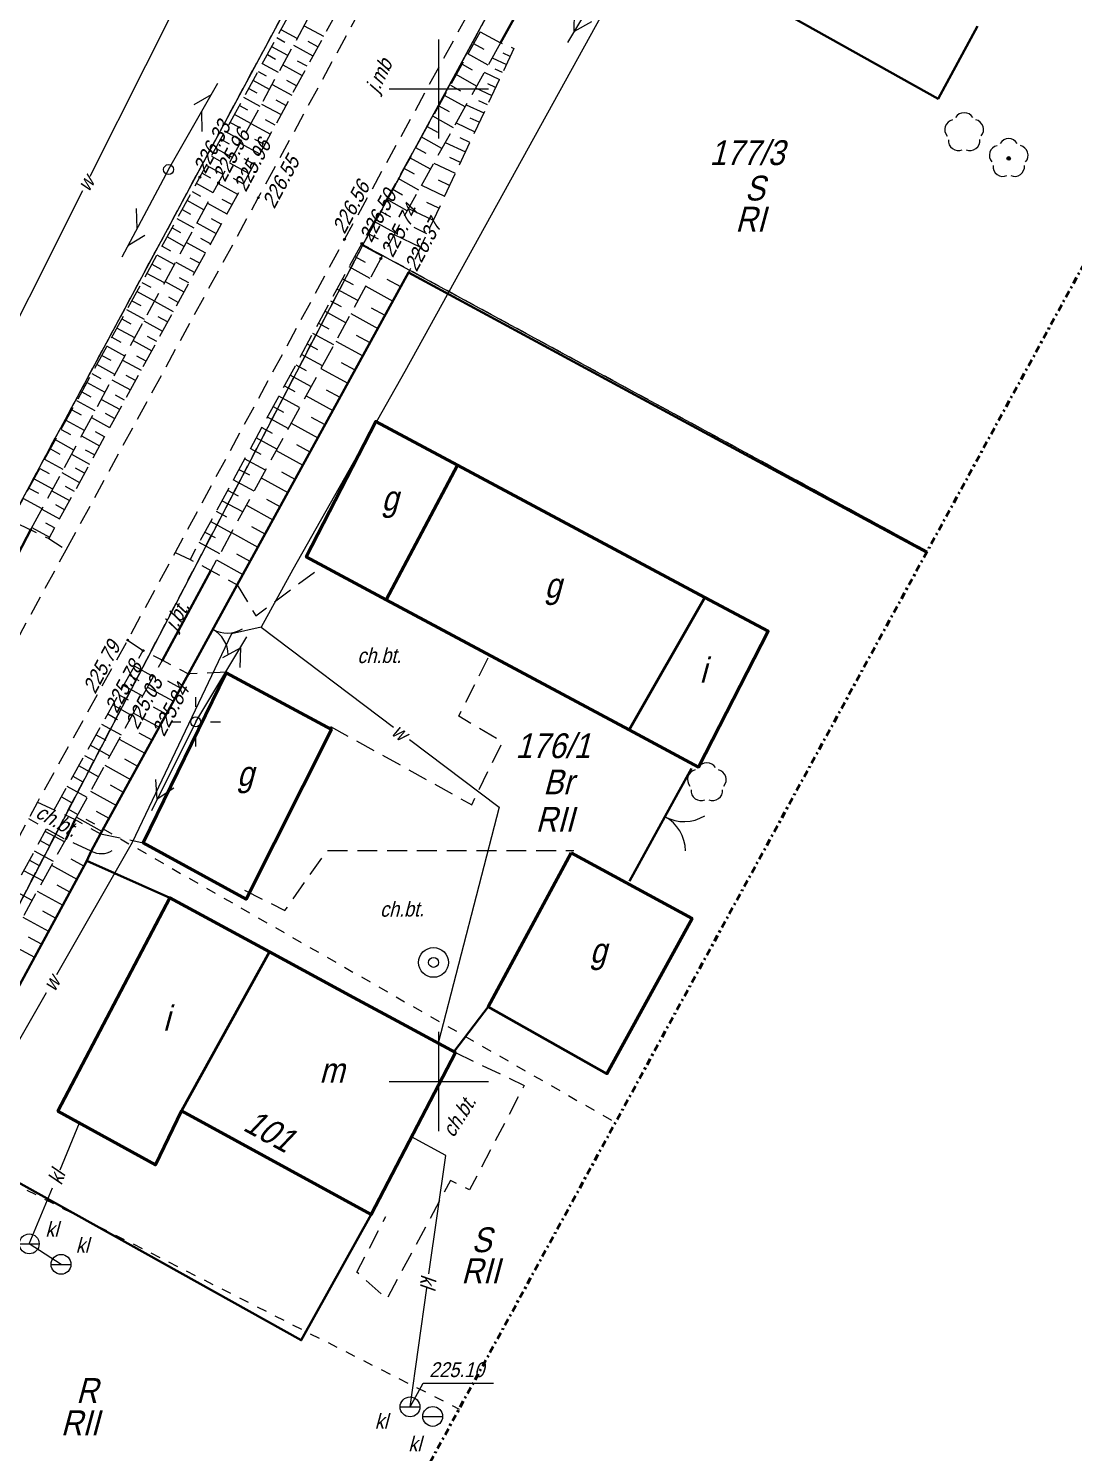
# Model space of a CAD drawing. Extents: x 7449598 to 7450455, y 5563374 to 5564952.
# Drawn here: x 7449879.3 to 7449932, y 5563881.3 to 5563953 of the extents above; entities that cross this region are included whole.
import ezdxf
from ezdxf.enums import TextEntityAlignment as Align

# ---------------------------------------------------------------- set-up
doc = ezdxf.new("R2010")
doc.units = 0
doc.header["$MEASUREMENT"] = 0
for name, pattern in [('218-500', [1, 0.5, -0.5]), ('420-500', [1.5, 1, -0.5]), ('823-500', [1.75, 1.25, -0.5]), ('DGN Style 4', [0.686427, 0.343214, -0.171607, 0, -0.171607])]:
    doc.linetypes.add(name, pattern=pattern)
for name, color, linetype, lineweight in [('52', 252, 'Continuous', 0), ('EDZPD_219', 7, 'Continuous', 0), ('GULENN', 1, 'Continuous', 13), ('GULTPR', 36, 'Continuous', 13), ('SDRPK_420', 7, 'Continuous', 0), ('SDRPK_432', 7, 'Continuous', 0), ('SDRPT_414', 7, 'Continuous', 0), ('SZOPO_902', 7, 'Continuous', 0), ('SZOPO_905', 7, 'Continuous', 0), ('UEEPA_510', 7, 'Continuous', 0), ('UEETA_515', 7, 'Continuous', 0), ('UKKPC_685', 7, 'Continuous', 0), ('UKKPO_582', 7, 'Continuous', 0), ('UWWPA_907', 7, 'Continuous', 0), ('UWWPO_581', 7, 'Continuous', 0), ('Warstwa 1', 7, 'Continuous', 0), ('Warstwa 24', 7, 'Continuous', 0), ('Warstwa 26', 7, 'Continuous', 0), ('Warstwa 28', 7, 'Continuous', 0), ('Warstwa 29', 7, 'Continuous', 0), ('Warstwa 3', 7, 'Continuous', 0), ('Warstwa 4', 7, 'Continuous', 0), ('Warstwa 60', 7, 'Continuous', 0), ('Warstwa 8', 7, 'Continuous', 0), ('WUKPS_403', 7, 'Continuous', 0), ('WUKPS_820', 7, 'Continuous', 0), ('WUKPS_823', 7, 'Continuous', 0), ('WUKPS_824', 7, 'Continuous', 0)]:
    doc.layers.add(name, color=color, linetype=linetype, lineweight=lineweight)
doc.styles.add('Style-WORKING_1250 I 0.26180', font='WORKING_1250.shx', dxfattribs={"oblique": 14.999978})

# ---------------------------------------------------------------- blocks, each defined once
blk = doc.blocks.new('DLI')
at = {"layer": '52', "linetype": 'Continuous', "lineweight": -2}
blk.add_hatch(color=0, dxfattribs=at).paths.add_polyline_path([(-9.03821, -0.02545, 1), (8.96179, -0.02545, 1)])
at = {"layer": '52', "color": 0, "linetype": 'Continuous', "lineweight": -2}
blk.add_circle((-0.03821, -0.02545), 9, dxfattribs=at)
for centre, start, end in [((-0.03821, 49.97455), 30.77175, 149.114219), ((-47.63821, 15.47455), 102.662644, 221.349847), ((47.56179, 15.47455), 318.717503, 77.306586), ((-29.43821, -40.52545), 174.877086, 293.229456), ((29.36179, -40.52545), 246.770647, 5.322325)]:
    blk.add_arc(centre, 50, start, end, dxfattribs=at)
blk = doc.blocks.new('DLN')
at = {"layer": '52', "color": 0, "linetype": 'Continuous', "lineweight": -2}
for centre, start, end in [((-0.0401, 50.02395), 30.77175, 149.114219), ((-47.6401, 15.52395), 102.662644, 221.349847), ((47.5599, 15.52395), 318.717503, 77.306586), ((-29.4401, -40.47605), 174.877086, 293.229456), ((29.3599, -40.47605), 246.770647, 5.322325)]:
    blk.add_arc(centre, 50, start, end, dxfattribs=at)
blk = doc.blocks.new('510_1')
at = {"layer": 'UEEPA_510', "color": 7, "linetype": 'Continuous', "lineweight": 13}
blk.add_circle((0, 0), 0.25, dxfattribs=at)
blk = doc.blocks.new('BGB_70')
at = {"color": 0, "linetype": 'ByBlock', "lineweight": -2, "ltscale": 0.1}
for centre, start, end in [((-200.03749, -0.00396), 0.000073, 60.000073), ((199.9631, -0.00345), 120.000073, 180.000073)]:
    blk.add_arc(centre, 200.00029, start, end, dxfattribs=at)
blk = doc.blocks.new('685_1')
at = {"layer": 'UKKPC_685', "color": 7, "linetype": 'Continuous', "lineweight": 13}
blk.add_line((-0.5, 0), (0.5, 0), dxfattribs=at)
blk.add_circle((0, 0), 0.5, dxfattribs=at)
blk = doc.blocks.new('SUPE04_2')
at = {"color": 0, "flags": 128}
for points in [[(0, 0), (-100, 0)], [(-69.82163, -10), (-87.14214, 0), (-69.82163, 10)]]:
    blk.add_lwpolyline(points, dxfattribs=at)
blk = doc.blocks.new('905L')
at = {"layer": 'SZOPO_905', "color": 7, "linetype": 'Continuous', "lineweight": 13}
blk.add_arc((-1.05, 0), 1.05, 0, 60, dxfattribs=at)
blk = doc.blocks.new('SUPT01_2')
at = {"color": 0, "flags": 128}
for points in [[(0, 0), (-100, 0)], [(-69.82163, -10), (-87.14214, 0)], [(-67.14214, 0), (-49.82163, 10)]]:
    blk.add_lwpolyline(points, dxfattribs=at)
blk = doc.blocks.new('907')
at = {"layer": 'UWWPA_907', "color": 7, "linetype": 'Continuous', "lineweight": 13}
for radius in [0.75, 0.25]:
    blk.add_circle((0, 0), radius, dxfattribs=at)
blk = doc.blocks.new('905_1')
at = {"layer": 'SZOPO_905', "color": 7, "linetype": 'Continuous', "lineweight": 13}
for centre, start, end in [((-1.5, 0), 0, 60), ((1.5, 0), 120, 180)]:
    blk.add_arc(centre, 1.5, start, end, dxfattribs=at)
blk = doc.blocks.new('515')
at = {"layer": 'UEETA_515', "color": 7, "linetype": 'Continuous', "lineweight": 13}
for p, q in [((0, 0.75), (0, 1.25)), ((-1.25, 0), (-0.75, 0)), ((0.75, 0), (1.25, 0)), ((0, -1.25), (0, -0.75))]:
    blk.add_line(p, q, dxfattribs=at)
blk = doc.blocks.new('140_1')
at = {"layer": 'WUKPS_403', "linetype": 'Continuous', "lineweight": 13}
h = blk.add_hatch(color=256, dxfattribs=at)
edge = h.paths.add_edge_path()
edge.add_arc((0, 0), 0.045, 0, 360)
at = {"layer": 'WUKPS_403', "color": 7, "linetype": 'Continuous', "lineweight": 13}
blk.add_circle((0, 0), 0.045, dxfattribs=at)

msp = doc.modelspace()

# ---------------------------------------------------------------- linework, layer by layer
at = {"layer": 'EDZPD_219', "color": 96, "linetype": 'Continuous', "lineweight": 13}
for p, q in [((7449896.18, 5563942.15), (7449928.84, 5564002.49)), ((7449878.56, 5563928.46), (7449900.76, 5563969.8)), ((7449896.18, 5563942.15), (7449864.34, 5563881.05)), ((7449896.18, 5563942.15), (7449924.59, 5563926.71))]:
    msp.add_line(p, q, dxfattribs=at)
at = {"layer": 'SDRPK_420', "color": 7, "linetype": '420-500', "lineweight": 13}
msp.add_line((7449882.97, 5563912.47), (7449885.11, 5563912.03), dxfattribs=at)
at = {"layer": 'SDRPK_420', "color": 7, "linetype": '420-500', "lineweight": 13, "flags": 128}
for points in [[(7449881.24, 5563926.79), (7449890.91, 5563944.52), (7449908.2, 5563976.37), (7449932.16, 5564019.93), (7449942.95, 5564039.65), (7449943.52, 5564040.64), (7449946.94, 5564047.04), (7449950.9, 5564053.92), (7449962.69, 5564075.28), (7449979.37, 5564105.76), (7449991.38, 5564127.68), (7449991.97, 5564128.81), (7449995.91, 5564136.21)], [(7450000.28, 5564133.9), (7449983.71, 5564103.51), (7449967.23, 5564073.6), (7449945.6, 5564034.4), (7449939.4, 5564022.85), (7449936.97, 5564018.37), (7449915.5, 5563979.33), (7449912.2, 5563973.36), (7449895.25, 5563942.43), (7449886.72, 5563926.65), (7449884.33, 5563922.24), (7449879.79, 5563914.07), (7449879.35, 5563913.24), (7449869.49, 5563894.98)], [(7449877.42, 5563928.61), (7449878.46, 5563928.26), (7449880.36, 5563927.36), (7449881.24, 5563926.79)], [(7449865.11, 5563897.2), (7449873.83, 5563913.21), (7449874.37, 5563914.32), (7449878.62, 5563921.99), (7449881.24, 5563926.79)], [(7449886.72, 5563926.65), (7449887.47, 5563926.3), (7449888.52, 5563925.75), (7449889.85, 5563925.02)], [(7449889.85, 5563925.02), (7449890.78, 5563923.46), (7449894.13, 5563925.961)], [(7449884.33, 5563922.24), (7449884.33, 5563922.24), (7449885.11, 5563921.71), (7449886.08, 5563921.22), (7449887.39, 5563920.53)], [(7449894.547, 5563917.889), (7449901.66, 5563913.94), (7449903.2, 5563917.11), (7449901, 5563918.4), (7449902.498, 5563921.369)], [(7449889.331, 5563920.628), (7449887.39, 5563920.53)], [(7449879.79, 5563914.07), (7449880.63, 5563913.69), (7449881.69, 5563913.2), (7449882.97, 5563912.47)], [(7449882.5, 5563911.61), (7449881.21, 5563912.19), (7449880.24, 5563912.73), (7449879.35, 5563913.24)], [(7449890.215, 5563909.639), (7449892.253, 5563908.613), (7449894.375, 5563911.637), (7449906.8, 5563911.633)], [(7449900.83, 5563901.46), (7449904.3, 5563899.8), (7449901.55, 5563894.55), (7449900.59, 5563895.01), (7449897.38, 5563889.05), (7449895.87, 5563890.4), (7449897.33, 5563893.195)]]:
    msp.add_lwpolyline(points, dxfattribs=at)
at = {"layer": 'SDRPT_414', "color": 7, "linetype": 'Continuous', "lineweight": 40}
for p, q in [((7449903.11, 5563952.33), (7449905.11, 5563955.93)), ((7449876.98, 5563923.06), (7449879.48, 5563927.85)), ((7449888.52, 5563925.75), (7449886.08, 5563921.22)), ((7449881.21, 5563912.19), (7449881.69, 5563913.2))]:
    msp.add_line(p, q, dxfattribs=at)
at = {"layer": 'SZOPO_902', "color": 7, "linetype": 'Continuous', "lineweight": 40}
for p, q in [((7449898.48, 5563940.75), (7449889.85, 5563925.02)), ((7449889.85, 5563925.02), (7449887.39, 5563920.53)), ((7449912.041, 5563914.534), (7449912.715, 5563915.763)), ((7449912.041, 5563914.534), (7449910.73, 5563912.145)), ((7449909.608, 5563910.099), (7449910.73, 5563912.145)), ((7449882.27, 5563911.12), (7449886.45, 5563909.26)), ((7449896.726, 5563893.543), (7449896.881, 5563893.842))]:
    msp.add_line(p, q, dxfattribs=at)
at = {"layer": 'SZOPO_902', "color": 7, "linetype": 'Continuous', "lineweight": 40, "flags": 128}
for points in [[(7449927.116, 5563953.157), (7449925.134, 5563949.509), (7449907.96, 5563959.12)], [(7449898.48, 5563940.75), (7449924.561, 5563926.657)], [(7449887.39, 5563920.53), (7449882.97, 5563912.47), (7449882.5, 5563911.61)], [(7449882.5, 5563911.61), (7449882.27, 5563911.12), (7449874.72, 5563897.19)], [(7449900.755, 5563901.501), (7449902.536, 5563903.829)], [(7449874.72, 5563897.19), (7449893.068, 5563886.964), (7449896.6, 5563893.3)]]:
    msp.add_lwpolyline(points, dxfattribs=at)
at = {"layer": 'UKKPC_685', "color": 7, "linetype": 'Continuous', "lineweight": 0, "ltscale": 0.01, "flags": 128}
msp.add_lwpolyline([(7449898.55, 5563883.61), (7449899.218, 5563884.809), (7449902.752, 5563884.809)], dxfattribs=at)
at = {"layer": 'UKKPO_582', "color": 36, "linetype": 'Continuous', "lineweight": 13, "flags": 128}
for points in [[(7449880.926, 5563895.555), (7449881.904, 5563897.912)], [(7449899.504, 5563890.307), (7449900.354, 5563896.276), (7449898.628, 5563897.213)], [(7449880.976, 5563890.791), (7449879.376, 5563891.822), (7449880.547, 5563894.642)], [(7449898.55, 5563883.61), (7449899.401, 5563889.584)]]:
    msp.add_lwpolyline(points, dxfattribs=at)
at = {"layer": 'UWWPO_581', "color": 5, "linetype": 'Continuous', "lineweight": 13, "flags": 128}
for points in [[(7449882.44, 5563945.608), (7449888.055, 5563956.781), (7449895.543, 5563971.587)], [(7449913.528, 5563963.122), (7449908.216, 5563953.773), (7449898.295, 5563935.767), (7449892.652, 5563925.799), (7449891.057, 5563922.892), (7449897.72, 5563917.848)], [(7449871.278, 5563923.395), (7449882.08, 5563944.891)], [(7449891.057, 5563922.892), (7449889.556, 5563922.559), (7449884.558, 5563912.045), (7449880.744, 5563905.382)], [(7449898.526, 5563917.237), (7449903.038, 5563913.821), (7449899.966, 5563901.927)], [(7449880.224, 5563904.475), (7449877.243, 5563899.267), (7449872.05, 5563888.499), (7449865.884, 5563876.581), (7449867.882, 5563873.328)]]:
    msp.add_lwpolyline(points, dxfattribs=at)
at = {"layer": 'Warstwa 29', "color": 96, "linetype": '218-500', "lineweight": 13}
for p, q in [((7449900.76, 5563969.8), (7449878.56, 5563928.46)), ((7449878.56, 5563928.46), (7449900.76, 5563969.8)), ((7449907.15, 5563962.42), (7449896.18, 5563942.15)), ((7449896.18, 5563942.15), (7449907.15, 5563962.42)), ((7449896.18, 5563942.15), (7449893.69, 5563937.38)), ((7449893.69, 5563937.38), (7449896.18, 5563942.15)), ((7449924.591, 5563926.713), (7449896.18, 5563942.15)), ((7449896.18, 5563942.15), (7449924.591, 5563926.713)), ((7449893.69, 5563937.38), (7449881.36, 5563913.72)), ((7449881.36, 5563913.72), (7449893.69, 5563937.38)), ((7449881.36, 5563913.72), (7449873.01, 5563897.69)), ((7449873.01, 5563897.69), (7449881.36, 5563913.72)), ((7449881.36, 5563913.72), (7449908.895, 5563897.937)), ((7449873.01, 5563897.69), (7449901.02, 5563883.503))]:
    msp.add_line(p, q, dxfattribs=at)
at = {"layer": 'Warstwa 3', "color": 7, "linetype": 'Continuous', "lineweight": 53, "flags": 128}
for points in [[(7449900.94, 5563931.05), (7449897.34, 5563924.27), (7449893.32, 5563926.43), (7449896.82, 5563933.25)], [(7449897.34, 5563924.27), (7449900.94, 5563931.05), (7449913.39, 5563924.38), (7449909.58, 5563917.72)], [(7449913.39, 5563924.38), (7449916.59, 5563922.68), (7449913.08, 5563915.84), (7449909.58, 5563917.72)], [(7449889.29, 5563920.58), (7449894.59, 5563917.74), (7449890.29, 5563909.18), (7449885.11, 5563912.03)], [(7449906.66, 5563911.52), (7449912.75, 5563908.22), (7449908.46, 5563900.39), (7449902.49, 5563903.77)], [(7449887.05, 5563898.52), (7449885.73, 5563895.8), (7449880.82, 5563898.51), (7449886.45, 5563909.26), (7449891.47, 5563906.54)], [(7449895.71, 5563904.24), (7449898.35, 5563902.8), (7449900.83, 5563901.46), (7449896.6, 5563893.3), (7449887.05, 5563898.52), (7449891.47, 5563906.54)]]:
    msp.add_lwpolyline(points, close=True, dxfattribs=at)
at = {"layer": 'Warstwa 60', "color": 7, "linetype": 'Continuous', "lineweight": 13}
for p, q in [((7449900, 5563947.5), (7449900, 5563952.5)), ((7449897.5, 5563950), (7449902.5, 5563950)), ((7449900, 5563897.5), (7449900, 5563902.5)), ((7449897.5, 5563900), (7449902.5, 5563900))]:
    msp.add_line(p, q, dxfattribs=at)
at = {"layer": 'Warstwa 8', "color": 7, "linetype": 'DGN Style 4', "lineweight": 53, "flags": 128}
msp.add_lwpolyline([(7450242.249, 5564757.195), (7450281.761, 5564736.224), (7450381.947, 5564923.763), (7450454.953, 5564884.917), (7450405.405, 5564791.854), (7450392.833, 5564798.548), (7450342.944, 5564703.75), (7450227.046, 5564484.373), (7450154.831, 5564348.788), (7449690.291, 5563497.193), (7449618.905, 5563522.751), (7449629.01, 5563547.14), (7449943.259, 5564118.2), (7449916.282, 5564132.943), (7449953.147, 5564197.693), (7449979.298, 5564183.674), (7450084.831, 5564375.475), (7450052.492, 5564392.854)], close=True, dxfattribs=at)
at = {"layer": 'WUKPS_820', "color": 7, "linetype": 'Continuous', "lineweight": 13}
for p, q in [((7449892.864, 5563952.536), (7449892.053, 5563952.982)), ((7449893.219, 5563953.187), (7449894.2, 5563952.652)), ((7449892.398, 5563951.68), (7449891.583, 5563952.129)), ((7449891.836, 5563952.588), (7449892.242, 5563952.365)), ((7449892.682, 5563952.2), (7449893.663, 5563951.666)), ((7449893.913, 5563952.127), (7449893.423, 5563952.394)), ((7449901.751, 5563952.291), (7449902.261, 5563952.006)), ((7449891.932, 5563950.824), (7449891.113, 5563951.275)), ((7449891.366, 5563951.734), (7449891.775, 5563951.51)), ((7449893.376, 5563951.141), (7449892.886, 5563951.407)), ((7449902.481, 5563951.196), (7449901.458, 5563951.768)), ((7449902.685, 5563951.564), (7449903.399, 5563951.229)), ((7449903.59, 5563951.634), (7449903.246, 5563951.796)), ((7449890.896, 5563950.881), (7449891.307, 5563950.655)), ((7449892.146, 5563951.214), (7449893.126, 5563950.68)), ((7449901.9, 5563950.148), (7449900.873, 5563950.722)), ((7449901.166, 5563951.245), (7449901.678, 5563950.959)), ((7449902.286, 5563950.844), (7449903.05, 5563950.485)), ((7449903.209, 5563950.823), (7449902.838, 5563950.997)), ((7449890.427, 5563950.027), (7449890.839, 5563949.8)), ((7449891.466, 5563949.968), (7449890.644, 5563950.421)), ((7449891.61, 5563950.228), (7449892.589, 5563949.694)), ((7449892.839, 5563950.155), (7449892.35, 5563950.421)), ((7449900.581, 5563950.199), (7449901.095, 5563949.911)), ((7449901.85, 5563950.058), (7449902.669, 5563949.674)), ((7449902.86, 5563950.079), (7449902.464, 5563950.265)), ((7449889.957, 5563949.173), (7449890.371, 5563948.945)), ((7449891.001, 5563949.112), (7449890.174, 5563949.567)), ((7449891.073, 5563949.241), (7449892.052, 5563948.708)), ((7449892.303, 5563949.169), (7449891.813, 5563949.435)), ((7449899.996, 5563949.152), (7449900.512, 5563948.864)), ((7449901.318, 5563949.1), (7449900.288, 5563949.675)), ((7449901.378, 5563949.207), (7449902.257, 5563948.795)), ((7449902.447, 5563949.201), (7449902.021, 5563949.4)), ((7449890.535, 5563948.256), (7449889.704, 5563948.713)), ((7449891.766, 5563948.182), (7449891.277, 5563948.449)), ((7449900.737, 5563948.051), (7449899.703, 5563948.629)), ((7449902.035, 5563948.322), (7449901.579, 5563948.535)), ((7449890.069, 5563947.4), (7449889.235, 5563947.859)), ((7449889.487, 5563948.319), (7449889.904, 5563948.09)), ((7449890.537, 5563948.255), (7449891.515, 5563947.722)), ((7449899.411, 5563948.106), (7449899.928, 5563947.817)), ((7449900.87, 5563948.291), (7449901.812, 5563947.849)), ((7449889.603, 5563946.544), (7449888.765, 5563947.005)), ((7449889.018, 5563947.465), (7449889.436, 5563947.235)), ((7449890.001, 5563947.268), (7449890.978, 5563946.736)), ((7449891.229, 5563947.196), (7449890.74, 5563947.463)), ((7449898.826, 5563947.06), (7449899.345, 5563946.769)), ((7449900.155, 5563947.003), (7449899.118, 5563947.583)), ((7449900.325, 5563947.309), (7449901.336, 5563946.834)), ((7449901.558, 5563947.308), (7449901.069, 5563947.538)), ((7449888.548, 5563946.611), (7449888.968, 5563946.38)), ((7449889.465, 5563946.282), (7449890.441, 5563945.75)), ((7449890.692, 5563946.21), (7449890.203, 5563946.476)), ((7449899.573, 5563945.955), (7449898.533, 5563946.536)), ((7449899.744, 5563946.262), (7449900.829, 5563945.753)), ((7449901.082, 5563946.294), (7449900.558, 5563946.54)), ((7449888.078, 5563945.757), (7449888.5, 5563945.525)), ((7449889.137, 5563945.688), (7449888.295, 5563946.151)), ((7449898.241, 5563946.013), (7449898.762, 5563945.722)), ((7449887.574, 5563944.839), (7449887.998, 5563944.606)), ((7449888.636, 5563944.767), (7449887.79, 5563945.232)), ((7449888.891, 5563945.234), (7449889.868, 5563944.699)), ((7449890.155, 5563945.224), (7449889.667, 5563945.49)), ((7449897.656, 5563944.967), (7449898.178, 5563944.675)), ((7449898.992, 5563944.907), (7449897.948, 5563945.49)), ((7449899.126, 5563945.149), (7449900.289, 5563944.603)), ((7449900.543, 5563945.144), (7449899.98, 5563945.409)), ((7449888.173, 5563943.912), (7449887.322, 5563944.38)), ((7449888.356, 5563944.246), (7449889.328, 5563943.714)), ((7449889.58, 5563944.173), (7449889.093, 5563944.44)), ((7449898.41, 5563943.858), (7449897.363, 5563944.444)), ((7449900.003, 5563943.995), (7449899.401, 5563944.278)), ((7449887.675, 5563942.991), (7449886.817, 5563943.463)), ((7449887.069, 5563943.922), (7449887.497, 5563943.687)), ((7449889.04, 5563943.188), (7449888.555, 5563943.454)), ((7449897.034, 5563943.855), (7449897.558, 5563943.562)), ((7449898.472, 5563943.971), (7449899.718, 5563943.387)), ((7449886.565, 5563943.004), (7449886.996, 5563942.768)), ((7449887.821, 5563943.258), (7449888.788, 5563942.728)), ((7449896.413, 5563942.743), (7449896.938, 5563942.449)), ((7449897.792, 5563942.745), (7449896.742, 5563943.332)), ((7449897.746, 5563942.662), (7449899.083, 5563942.035)), ((7449899.4, 5563942.711), (7449898.755, 5563943.014)), ((7449886.061, 5563942.087), (7449886.494, 5563941.849)), ((7449887.177, 5563942.071), (7449886.313, 5563942.546)), ((7449887.286, 5563942.27), (7449888.247, 5563941.743)), ((7449888.499, 5563942.203), (7449888.017, 5563942.467)), ((7449897.144, 5563941.578), (7449896.084, 5563942.154)), ((7449886.679, 5563941.15), (7449885.809, 5563941.628)), ((7449886.751, 5563941.282), (7449887.707, 5563940.758)), ((7449887.959, 5563941.218), (7449887.48, 5563941.481)), ((7449895.763, 5563941.562), (7449896.292, 5563941.274)), ((7449886.18, 5563940.229), (7449885.304, 5563940.711)), ((7449885.556, 5563941.169), (7449885.993, 5563940.929)), ((7449887.419, 5563940.233), (7449886.942, 5563940.494)), ((7449896.536, 5563940.46), (7449895.477, 5563941.036)), ((7449885.682, 5563939.308), (7449884.8, 5563939.793)), ((7449885.052, 5563940.252), (7449885.492, 5563940.01)), ((7449886.216, 5563940.294), (7449887.167, 5563939.773)), ((7449895.927, 5563939.343), (7449894.869, 5563939.918)), ((7449895.155, 5563940.444), (7449895.684, 5563940.156)), ((7449896.318, 5563940.06), (7449897.689, 5563939.308)), ((7449898.084, 5563940.029), (7449897.398, 5563940.406)), ((7449884.548, 5563939.335), (7449884.99, 5563939.091)), ((7449885.681, 5563939.306), (7449886.627, 5563938.788)), ((7449886.879, 5563939.248), (7449886.405, 5563939.507)), ((7449894.547, 5563939.325), (7449895.076, 5563939.038)), ((7449884.044, 5563938.417), (7449884.489, 5563938.172)), ((7449885.184, 5563938.388), (7449884.296, 5563938.876)), ((7449886.339, 5563938.262), (7449885.867, 5563938.521)), ((7449895.318, 5563938.225), (7449894.261, 5563938.799)), ((7449895.566, 5563938.682), (7449896.934, 5563937.932)), ((7449897.293, 5563938.587), (7449896.609, 5563938.963)), ((7449884.686, 5563937.467), (7449883.791, 5563937.959)), ((7449885.146, 5563938.318), (7449886.086, 5563937.803)), ((7449894.709, 5563937.108), (7449893.654, 5563937.681)), ((7449893.94, 5563938.207), (7449894.467, 5563937.92)), ((7449884.187, 5563936.546), (7449883.287, 5563937.041)), ((7449883.539, 5563937.5), (7449883.988, 5563937.253)), ((7449884.612, 5563937.33), (7449885.546, 5563936.817)), ((7449885.798, 5563937.277), (7449885.33, 5563937.534)), ((7449893.368, 5563937.155), (7449893.895, 5563936.868)), ((7449894.815, 5563937.303), (7449896.179, 5563936.555)), ((7449896.538, 5563937.211), (7449895.856, 5563937.585)), ((7449883.035, 5563936.582), (7449883.487, 5563936.334)), ((7449884.077, 5563936.342), (7449885.006, 5563935.832)), ((7449885.258, 5563936.292), (7449884.792, 5563936.547)), ((7449894.136, 5563936.056), (7449893.082, 5563936.628)), ((7449895.783, 5563935.834), (7449895.103, 5563936.208)), ((7449882.531, 5563935.665), (7449882.985, 5563935.415)), ((7449883.689, 5563935.625), (7449882.783, 5563936.124)), ((7449884.718, 5563935.307), (7449884.255, 5563935.561)), ((7449893.562, 5563935.004), (7449892.51, 5563935.576)), ((7449892.796, 5563936.102), (7449893.322, 5563935.816)), ((7449894.064, 5563935.925), (7449895.424, 5563935.179)), ((7449883.191, 5563934.705), (7449882.278, 5563935.206)), ((7449883.542, 5563935.354), (7449884.466, 5563934.847)), ((7449892.224, 5563935.049), (7449892.75, 5563934.764)), ((7449895.028, 5563934.458), (7449894.349, 5563934.83)), ((7449882.692, 5563933.784), (7449881.774, 5563934.289)), ((7449882.026, 5563934.748), (7449882.484, 5563934.496)), ((7449883.007, 5563934.365), (7449883.926, 5563933.862)), ((7449884.178, 5563934.322), (7449883.717, 5563934.574)), ((7449892.989, 5563933.952), (7449891.938, 5563934.523)), ((7449893.313, 5563934.546), (7449894.668, 5563933.803)), ((7449881.522, 5563933.83), (7449881.983, 5563933.577)), ((7449882.508, 5563933.443), (7449883.421, 5563932.943)), ((7449883.673, 5563933.402), (7449883.216, 5563933.653)), ((7449892.416, 5563932.9), (7449891.366, 5563933.471)), ((7449891.652, 5563933.997), (7449892.177, 5563933.711)), ((7449894.273, 5563933.082), (7449893.596, 5563933.453)), ((7449880.982, 5563932.847), (7449881.445, 5563932.592)), ((7449882.159, 5563932.797), (7449881.234, 5563933.306)), ((7449883.169, 5563932.483), (7449882.714, 5563932.732)), ((7449891.08, 5563932.944), (7449891.605, 5563932.659)), ((7449892.562, 5563933.168), (7449893.913, 5563932.426)), ((7449881.625, 5563931.811), (7449880.693, 5563932.323)), ((7449882.009, 5563932.521), (7449882.917, 5563932.023)), ((7449890.508, 5563931.892), (7449891.032, 5563931.607)), ((7449891.843, 5563931.848), (7449890.794, 5563932.418)), ((7449893.518, 5563931.705), (7449892.843, 5563932.075)), ((7449881.091, 5563930.825), (7449880.153, 5563931.34)), ((7449880.441, 5563931.864), (7449880.908, 5563931.607)), ((7449881.51, 5563931.598), (7449882.413, 5563931.104)), ((7449882.665, 5563931.563), (7449882.212, 5563931.811)), ((7449891.269, 5563930.797), (7449890.222, 5563931.365)), ((7449891.81, 5563931.789), (7449893.158, 5563931.05)), ((7449879.901, 5563930.881), (7449880.371, 5563930.623)), ((7449881.011, 5563930.676), (7449881.909, 5563930.184)), ((7449882.161, 5563930.644), (7449881.711, 5563930.891)), ((7449889.936, 5563930.839), (7449890.459, 5563930.555)), ((7449892.763, 5563930.329), (7449892.09, 5563930.698)), ((7449879.361, 5563929.898), (7449879.834, 5563929.638)), ((7449880.556, 5563929.838), (7449879.613, 5563930.357)), ((7449880.512, 5563929.754), (7449881.404, 5563929.265)), ((7449881.657, 5563929.724), (7449881.209, 5563929.97)), ((7449889.364, 5563929.787), (7449889.887, 5563929.503)), ((7449890.696, 5563929.745), (7449889.65, 5563930.313)), ((7449891.059, 5563930.411), (7449892.403, 5563929.673)), ((7449880.022, 5563928.852), (7449879.072, 5563929.374)), ((7449881.152, 5563928.805), (7449880.708, 5563929.049)), ((7449890.122, 5563928.693), (7449889.078, 5563929.26)), ((7449890.308, 5563929.032), (7449891.648, 5563928.297)), ((7449892.008, 5563928.953), (7449891.336, 5563929.321)), ((7449880.013, 5563928.831), (7449880.9, 5563928.345)), ((7449888.793, 5563928.734), (7449889.314, 5563928.451)), ((7449879.514, 5563927.909), (7449880.396, 5563927.426)), ((7449880.648, 5563927.885), (7449880.206, 5563928.128)), ((7449888.221, 5563927.682), (7449888.741, 5563927.398)), ((7449889.549, 5563927.641), (7449888.507, 5563928.208)), ((7449889.556, 5563927.654), (7449890.893, 5563926.921)), ((7449891.252, 5563927.576), (7449890.583, 5563927.943)), ((7449888.976, 5563926.59), (7449887.935, 5563927.155)), ((7449888.804, 5563926.276), (7449890.138, 5563925.544)), ((7449890.497, 5563926.2), (7449889.83, 5563926.566)), ((7449884.418, 5563920.471), (7449884.897, 5563920.203)), ((7449885.627, 5563920.394), (7449884.673, 5563920.928)), ((7449885.09, 5563919.412), (7449884.127, 5563919.95)), ((7449885.338, 5563919.865), (7449886.635, 5563919.154)), ((7449886.995, 5563919.809), (7449886.346, 5563920.165)), ((7449884.552, 5563918.429), (7449883.58, 5563918.971)), ((7449883.872, 5563919.493), (7449884.355, 5563919.223)), ((7449883.325, 5563918.515), (7449883.813, 5563918.243)), ((7449884.621, 5563918.554), (7449885.917, 5563917.843)), ((7449886.276, 5563918.499), (7449885.628, 5563918.854)), ((7449884.014, 5563917.446), (7449883.034, 5563917.993)), ((7449885.557, 5563917.188), (7449884.91, 5563917.543)), ((7449883.44, 5563916.398), (7449882.451, 5563916.95)), ((7449882.743, 5563917.472), (7449883.235, 5563917.197)), ((7449883.903, 5563917.243), (7449885.198, 5563916.533)), ((7449882.16, 5563916.429), (7449882.657, 5563916.151)), ((7449884.839, 5563915.877), (7449884.191, 5563916.232)), ((7449881.577, 5563915.385), (7449882.078, 5563915.105)), ((7449882.867, 5563915.349), (7449881.868, 5563915.907)), ((7449883.185, 5563915.932), (7449884.479, 5563915.222)), ((7449882.293, 5563914.301), (7449881.286, 5563914.864)), ((7449884.12, 5563914.567), (7449883.473, 5563914.921)), ((7449880.994, 5563914.342), (7449881.5, 5563914.059)), ((7449882.468, 5563914.62), (7449883.761, 5563913.912)), ((7449881.751, 5563913.309), (7449883.042, 5563912.601)), ((7449883.401, 5563913.256), (7449882.755, 5563913.611)), ((7449881.144, 5563912.074), (7449880.169, 5563912.598)), ((7449879.921, 5563912.137), (7449880.406, 5563911.876)), ((7449879.389, 5563911.148), (7449879.87, 5563910.889)), ((7449880.603, 5563911.09), (7449879.637, 5563911.61)), ((7449882.128, 5563910.857), (7449881.492, 5563911.202)), ((7449880.062, 5563910.106), (7449879.105, 5563910.621)), ((7449880.495, 5563910.892), (7449881.771, 5563910.2)), ((7449881.415, 5563909.543), (7449880.775, 5563909.89)), ((7449879.521, 5563909.122), (7449878.573, 5563909.632)), ((7449879.775, 5563909.582), (7449881.059, 5563908.886)), ((7449879.054, 5563908.272), (7449880.347, 5563907.572)), ((7449880.703, 5563908.229), (7449880.059, 5563908.578)), ((7449878.333, 5563906.963), (7449879.635, 5563906.258)), ((7449879.991, 5563906.915), (7449879.342, 5563907.266))]:
    msp.add_line(p, q, dxfattribs=at)
at = {"layer": 'WUKPS_823', "color": 7, "linetype": '823-500', "lineweight": 13}
for p, q in [((7449903.78, 5563952.04), (7449898.48, 5563940.75)), ((7449880.63, 5563913.69), (7449885.11, 5563921.71)), ((7449870.7, 5563895), (7449880.24, 5563912.73))]:
    msp.add_line(p, q, dxfattribs=at)
at = {"layer": 'WUKPS_823', "color": 7, "linetype": '823-500', "lineweight": 13, "flags": 128}
for points in [[(7449878.46, 5563928.26), (7449887.97, 5563945.56), (7449905.89, 5563978.14)], [(7449907.48, 5563977.04), (7449889.94, 5563944.83), (7449880.36, 5563927.36)], [(7449902.08, 5563952.88), (7449896.12, 5563942.22), (7449887.47, 5563926.3)], [(7449902.08, 5563952.88), (7449903.11, 5563952.33), (7449903.78, 5563952.04)]]:
    msp.add_lwpolyline(points, dxfattribs=at)
at = {"layer": 'WUKPS_824', "color": 7, "linetype": '823-500', "lineweight": 13}
for p, q in [((7449881.69, 5563913.2), (7449886.08, 5563921.22)), ((7449871.52, 5563894.58), (7449881.21, 5563912.19))]:
    msp.add_line(p, q, dxfattribs=at)
at = {"layer": 'WUKPS_824', "color": 7, "linetype": '823-500', "lineweight": 13, "flags": 128}
for points in [[(7449879.48, 5563927.85), (7449888.91, 5563945.27), (7449906.51, 5563977.62)], [(7449903.11, 5563952.33), (7449897.08, 5563941.46), (7449888.52, 5563925.75)]]:
    msp.add_lwpolyline(points, dxfattribs=at)

# ---------------------------------------------------------------- block references
at = {"layer": '52', "color": 96, "linetype": 'Continuous', "lineweight": 13, "ltscale": 0.1, "xscale": 0.0100011, "yscale": 0.0100011, "zscale": 0.0100011}
for name, p, rotation in [('DLN', (7449926.451, 5563947.805), 0.06631999999999999), ('DLI', (7449928.695, 5563946.501), 0.06631999999999999), ('DLN', (7449913.495, 5563915.059), 0.066321)]:
    msp.add_blockref(name, p, dxfattribs=dict(at, rotation=rotation))
at = {"layer": 'GULENN', "color": 1, "lineweight": 13, "ltscale": 0.1, "zscale": 0.05}
for p, xscale, yscale, rotation in [((7449909.042, 5563956.639), 0.05000000000000002, 0.05000000000000002, 59.17041291823794), ((7449887.758, 5563918.12), 0.05, 0.05, 238.953437369972), ((7449887.758, 5563918.12), 0.05000000000000002, 0.05000000000000002, 63.56006004159821)]:
    msp.add_blockref('SUPE04_2', p, dxfattribs=dict(at, xscale=xscale, yscale=yscale, rotation=rotation))
at = {"layer": 'GULTPR', "color": 30, "lineweight": 13, "ltscale": 0.1, "xscale": 0.05, "yscale": 0.05, "zscale": 0.05}
for rotation in [240.3645686151583, 61.9694060122654]:
    msp.add_blockref('SUPT01_2', (7449886.391, 5563945.94), dxfattribs=dict(at, rotation=rotation))
at = {"layer": 'SZOPO_905', "color": 7, "linetype": 'Continuous', "lineweight": 13}
for name, p, rotation in [('905_1', (7449888.62, 5563922.775), 241.2823620718056), ('905L', (7449882.5, 5563911.61), 241.4521370178791)]:
    msp.add_blockref(name, p, dxfattribs=dict(at, rotation=rotation))
at = {"layer": 'SZOPO_905', "color": 7, "linetype": 'Continuous', "lineweight": 13, "xscale": 0.0100011, "yscale": 0.0100011, "zscale": 0.0100011, "rotation": 241.247591}
msp.add_blockref('BGB_70', (7449911.385, 5563913.339), dxfattribs=at)
at = {"layer": 'UEEPA_510', "color": 7, "linetype": 'Continuous', "lineweight": 13}
for p in [(7449886.391, 5563945.94), (7449887.758, 5563918.12)]:
    msp.add_blockref('510_1', p, dxfattribs=at)
at = {"layer": 'UEETA_515', "color": 7, "linetype": 'Continuous', "lineweight": 13}
msp.add_blockref('515', (7449887.758, 5563918.12), dxfattribs=at)
at = {"layer": 'UKKPC_685', "color": 7, "linetype": 'Continuous', "lineweight": 13}
for p in [(7449879.376, 5563891.822), (7449880.976, 5563890.791), (7449898.55, 5563883.61), (7449899.69, 5563883.13)]:
    msp.add_blockref('685_1', p, dxfattribs=at)
at = {"layer": 'UWWPA_907', "color": 7, "linetype": 'Continuous', "lineweight": 13}
msp.add_blockref('907', (7449899.732, 5563906), dxfattribs=at)
at = {"layer": 'WUKPS_403', "color": 7, "linetype": 'Continuous', "lineweight": 13, "rotation": 61.88079344998781}
for p in [(7449887.97, 5563945.56), (7449888.91, 5563945.27), (7449888.91, 5563945.27), (7449890.91, 5563944.52), (7449895.25, 5563942.43), (7449896.12, 5563942.22), (7449897.08, 5563941.46), (7449898.48, 5563940.75), (7449884.33, 5563922.24), (7449885.11, 5563921.71), (7449886.08, 5563921.22), (7449887.39, 5563920.53)]:
    msp.add_blockref('140_1', p, dxfattribs=at)

# ---------------------------------------------------------------- texts
at = {"layer": 'SDRPK_432', "color": 7, "linetype": 'Continuous', "lineweight": 0, "style": 'Style-WORKING_1250 I 0.26180', "oblique": 14.99998, "width": 0.900007}
for s, rotation, p in [('j.bt.', 61.37282, (7449886.777, 5563922.663)), ('ch.bt.', 331.37282, (7449879.636, 5563913.342))]:
    msp.add_text(s, height=0.75, rotation=rotation, dxfattribs=at).set_placement(p)
at = {"layer": 'UKKPC_685', "color": 7, "linetype": 'Continuous', "lineweight": 13, "style": 'Style-WORKING_1250 I 0.26180', "oblique": 14.99998, "width": 0.900007}
for p in [(7449880.186, 5563892.178), (7449881.717, 5563891.374), (7449896.774, 5563882.517), (7449898.462, 5563881.372)]:
    msp.add_text('kl', height=0.75, dxfattribs=at).set_placement(p)
at = {"layer": 'UKKPC_685', "color": 36, "linetype": 'Continuous', "lineweight": 0, "style": 'Style-WORKING_1250 I 0.26180', "oblique": 14.99998, "width": 0.900007}
msp.add_text('225.10', height=0.75, dxfattribs=at).set_placement((7449899.518, 5563885.109))
at = {"layer": 'UKKPO_582', "color": 36, "linetype": 'Continuous', "lineweight": 13, "style": 'Style-WORKING_1250 I 0.26180', "oblique": 14.99998, "width": 0.900007}
for rotation, p in [(70.74881, (7449880.752, 5563895.175)), (265.60816, (7449899.453, 5563889.949))]:
    msp.add_text('kl', height=0.75, rotation=rotation, dxfattribs=at).set_placement(p, align=Align.MIDDLE_CENTER)
at = {"layer": 'UWWPO_581', "color": 5, "linetype": 'Continuous', "lineweight": 13, "style": 'Style-WORKING_1250 I 0.26180', "oblique": 14.99998, "width": 0.900007}
for rotation, p in [(58.21337, (7449882.051, 5563944.971)), (322.86936, (7449897.783, 5563917.799)), (60.20853, (7449880.334, 5563904.666))]:
    msp.add_text('w', height=0.75, rotation=rotation, dxfattribs=at).set_placement(p, align=Align.MIDDLE_LEFT)
at = {"layer": 'Warstwa 1', "color": 7, "linetype": 'Continuous', "lineweight": 0, "style": 'Style-WORKING_1250 I 0.26180', "oblique": 14.99998, "width": 0.900007}
for s, rotation, p in [('j.mb', 64.11455, (7449896.947, 5563949.748)), ('ch.bt.', 0.37036, (7449895.897, 5563921.077)), ('ch.bt.', 0.37036, (7449897.041, 5563908.302)), ('ch.bt.', 57.66456, (7449900.735, 5563897.13))]:
    msp.add_text(s, height=0.75, rotation=rotation, dxfattribs=at).set_placement(p)
at = {"layer": 'Warstwa 1', "color": 7, "linetype": 'Continuous', "lineweight": 30, "style": 'Style-WORKING_1250 I 0.26180', "oblique": 15, "width": 0.895998}
msp.add_text('101', height=1.25, rotation=331.34149, dxfattribs=at).set_placement((7449891.172, 5563896.978), align=Align.CENTER)
at = {"layer": 'Warstwa 24', "color": 96, "linetype": 'Continuous', "lineweight": 30, "style": 'Style-WORKING_1250 I 0.26180', "oblique": 15, "width": 0.899997}
for s, p in [('177/3', (7449913.628, 5563946.167)), ('176/1', (7449903.856, 5563916.291))]:
    msp.add_text(s, height=1.25, dxfattribs=at).set_placement(p)
at = {"layer": 'Warstwa 26', "color": 96, "linetype": 'Continuous', "lineweight": 30, "style": 'Style-WORKING_1250 I 0.26180', "oblique": 15, "width": 0.899997}
for s, p in [('RI', (7449914.927, 5563942.815)), ('RII', (7449904.868, 5563912.581)), ('RII', (7449901.125, 5563889.84)), ('RII', (7449880.963, 5563882.184))]:
    msp.add_text(s, height=1.25, dxfattribs=at).set_placement(p)
at = {"layer": 'Warstwa 28', "color": 96, "linetype": 'Continuous', "lineweight": 30, "style": 'Style-WORKING_1250 I 0.26180', "width": 0.899997}
for s, oblique, p in [('S', 15, (7449915.404, 5563944.38)), ('Br', 14.99998, (7449905.25, 5563914.468)), ('S', 15, (7449901.642, 5563891.402)), ('R', 15, (7449881.736, 5563883.809))]:
    msp.add_text(s, height=1.25, dxfattribs=dict(at, oblique=oblique)).set_placement(p)
at = {"layer": 'Warstwa 4', "color": 7, "linetype": 'Continuous', "lineweight": 30, "style": 'Style-WORKING_1250 I 0.26180', "oblique": 15, "width": 0.899997}
for s, p in [('g', (7449897.11, 5563928.76)), ('g', (7449905.32, 5563924.37)), ('i', (7449913.13, 5563920.1)), ('g', (7449889.83, 5563914.89)), ('g', (7449907.6, 5563905.98)), ('i', (7449886.11, 5563902.57)), ('m', (7449893.98, 5563899.94))]:
    msp.add_text(s, height=1.25, dxfattribs=at).set_placement(p)
at = {"layer": 'WUKPS_403', "color": 7, "linetype": 'Continuous', "lineweight": 13, "style": 'Style-WORKING_1250 I 0.26180', "oblique": 15, "width": 0.900007}
for s, p in [('226.33', (7449888.243, 5563945.683)), ('225.96', (7449889.221, 5563945.27)), ('225.96', (7449890.281, 5563944.766)), ('226.55', (7449891.717, 5563943.926)), ('226.56', (7449895.25, 5563942.65)), ('226.50', (7449896.603, 5563942.22)), ('225.74', (7449897.676, 5563941.46)), ('226.37', (7449898.88, 5563940.75)), ('225.79', (7449882.696, 5563919.484)), ('225.78', (7449883.792, 5563918.494)), ('225.03', (7449884.829, 5563917.684)), ('225.84', (7449886.164, 5563917.327))]:
    msp.add_text(s, height=0.75, rotation=61.88079, dxfattribs=at).set_placement(p)

doc.saveas('drawing.dxf')
